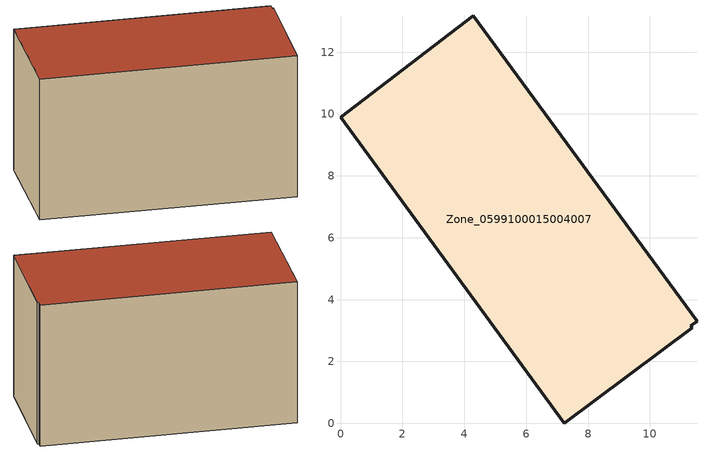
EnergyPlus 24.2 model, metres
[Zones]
Zone_0599100015004007
 floor ground (C_G): 11.52,3.3 11.33,3.15 11.37,3.1 7.24,0 0,9.89 4.29,13.18 z2.42
 wall outside (C_F): 11.52,3.3 4.29,13.18 0,9.89 7.24,0 11.37,3.1 11.33,3.15 11.52,3.3 z2.42:9.73
 roof outside (C_R): 11.33,3.15 11.52,3.3 4.29,13.18 0,9.89 7.24,0 11.37,3.1 z9.73
[BUILDING]
Pand.0599100015004007: North Axis=0; Terrain=City; Loads Convergence Tolerance Value=0.04; Temperature Convergence Tolerance Value=0.4; Solar Distribution=FullExterior; Maximum Number of Warmup Days=25; Minimum Number of Warmup Days=1
[Site:Location]
Rotterdam.The.Hague.AP_ZH_NLD Design_Conditions: Latitude=51.96; Longitude=4.45; Time Zone=1; Elevation=-4.5
[SITE:GROUNDTEMPERATURE:BUILDINGSURFACE]
18, 18, 18, 18, 18, 18, 18, 18, 18, 18, 18, 18
[MATERIAL] Thermal Absorptance=0.9; Solar Absorptance=0.7; Visible Absorptance=0.7
Name | Roughness | Thickness | Conductivity | Density | Specific Heat
G.TI.1975-1991 | MediumSmooth | 0.15 | 0.288461 | 540 | 1210
F.TI.1975-1991 | Rough | 0.3 | 0.230769 | 1920 | 840
R.TI.1975-1991 | MediumRough | 0.2 | 0.153846 | 1500 | 1000
[CONSTRUCTION]
C_G: G.TI.1975-1991
C_F: F.TI.1975-1991
C_R: R.TI.1975-1991
[ZONE]
Zone_0599100015004007: Type=1; Multiplier=1; Ceiling Height=Autocalculate; Volume=Autocalculate; Floor Area=autocalculate; Part of Total Floor Area=Yes
[ZONEINFILTRATION:DESIGNFLOWRATE]
Infil_Zone_0599100015004007: Zone or ZoneList or Space or SpaceList=Zone_0599100015004007; Schedule=AlwaysOn; Design Flow Rate Calculation Method=Flow/Area; Flow Rate per Floor Area=0.003; Constant Term Coefficient=1; Temperature Term Coefficient=0; Velocity Term Coefficient=0; Velocity Squared Term Coefficient=0
[HVACTEMPLATE:ZONE:IDEALLOADSAIRSYSTEM]
Zone_0599100015004007: Maximum Heating Supply Air Temperature=50; Minimum Cooling Supply Air Temperature=13; Maximum Heating Supply Air Humidity Ratio=0.0156; Minimum Cooling Supply Air Humidity Ratio=0.0077; Heating Limit=NoLimit; Cooling Limit=NoLimit; Dehumidification Control Type=ConstantSensibleHeatRatio; Cooling Sensible Heat Ratio=0.7; Dehumidification Setpoint=60; Humidification Control Type=None; Humidification Setpoint=30; Outdoor Air Method=None; Outdoor Air Flow Rate per Person=0.00944; Outdoor Air Flow Rate per Zone Floor Area=0; Outdoor Air Flow Rate per Zone=0; Demand Controlled Ventilation Type=None; Outdoor Air Economizer Type=NoEconomizer; Heat Recovery Type=None; Sensible Heat Recovery Effectiveness=0.7; Latent Heat Recovery Effectiveness=0.65
[ZONECONTROL:THERMOSTAT]
ThermostatControl_Zone_0599100015004007: Zone or ZoneList=Zone_0599100015004007; Control Type Schedule=DualSetpointControlType; Control 1=Thermostat_Zone_0599100015004007; Temperature Difference Between Cutout And Setpoint=0
[THERMOSTATSETPOINT:DUALSETPOINT]
Thermostat_Zone_0599100015004007: Heating Setpoint Temperature Schedule=HeatingSetpoint_Zone_0599100015004007; Cooling Setpoint Temperature Schedule=CoolingSetpoint_Zone_0599100015004007
[SCHEDULE:COMPACT]
HeatingSetpoint_Zone_0599100015004007: Through: 12/31, For: AllDays, Until: 24:00, 21
CoolingSetpoint_Zone_0599100015004007: Through: 12/31, For: AllDays, Until: 24:00, 24
DualSetpointControlType: Through: 12/31, For: AllDays, Until: 24:00, 4
AlwaysOn: Through: 12/31, For: AllDays, Until: 24:00, 1
